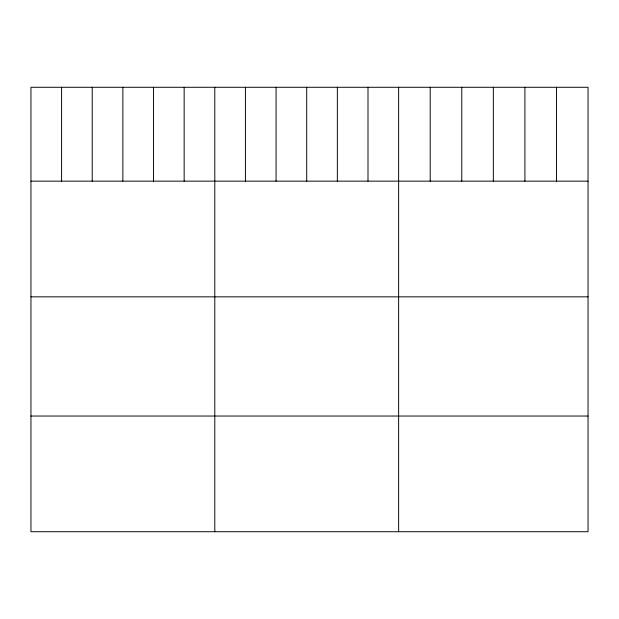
<?xml version="1.0" encoding="UTF-8"?>
<svg xmlns="http://www.w3.org/2000/svg" width="619" height="619" viewBox="0 0 619 619"><rect width="100%" height="100%" fill="white"/><g stroke="black" fill="none" stroke-linecap="round" stroke-linejoin="round"><path stroke-width="0.93" d="M588.05 181.15L588.05 531.721L30.95 531.721L30.95 87.279L588.05 87.279L588.05 181.15L30.95 181.15M30.95 296.841L588.05 296.841M30.95 416.038L588.05 416.038M556.481 87.279L556.481 181.15M524.912 87.279L524.912 181.15M493.343 87.279L493.343 181.15M461.774 87.279L461.774 181.15M430.205 87.279L430.205 181.15M398.636 87.279L398.636 531.721M367.996 87.279L367.996 181.15M337.355 87.279L337.355 181.15M306.714 87.279L306.714 181.15M276.074 87.279L276.074 181.15M245.434 87.279L245.434 181.15M214.793 87.279L214.793 531.721M184.153 87.279L184.153 181.15M153.512 87.279L153.512 181.15M122.872 87.279L122.872 181.15M92.231 87.279L92.231 181.15M61.59 87.279L61.59 181.15"/></g></svg>
